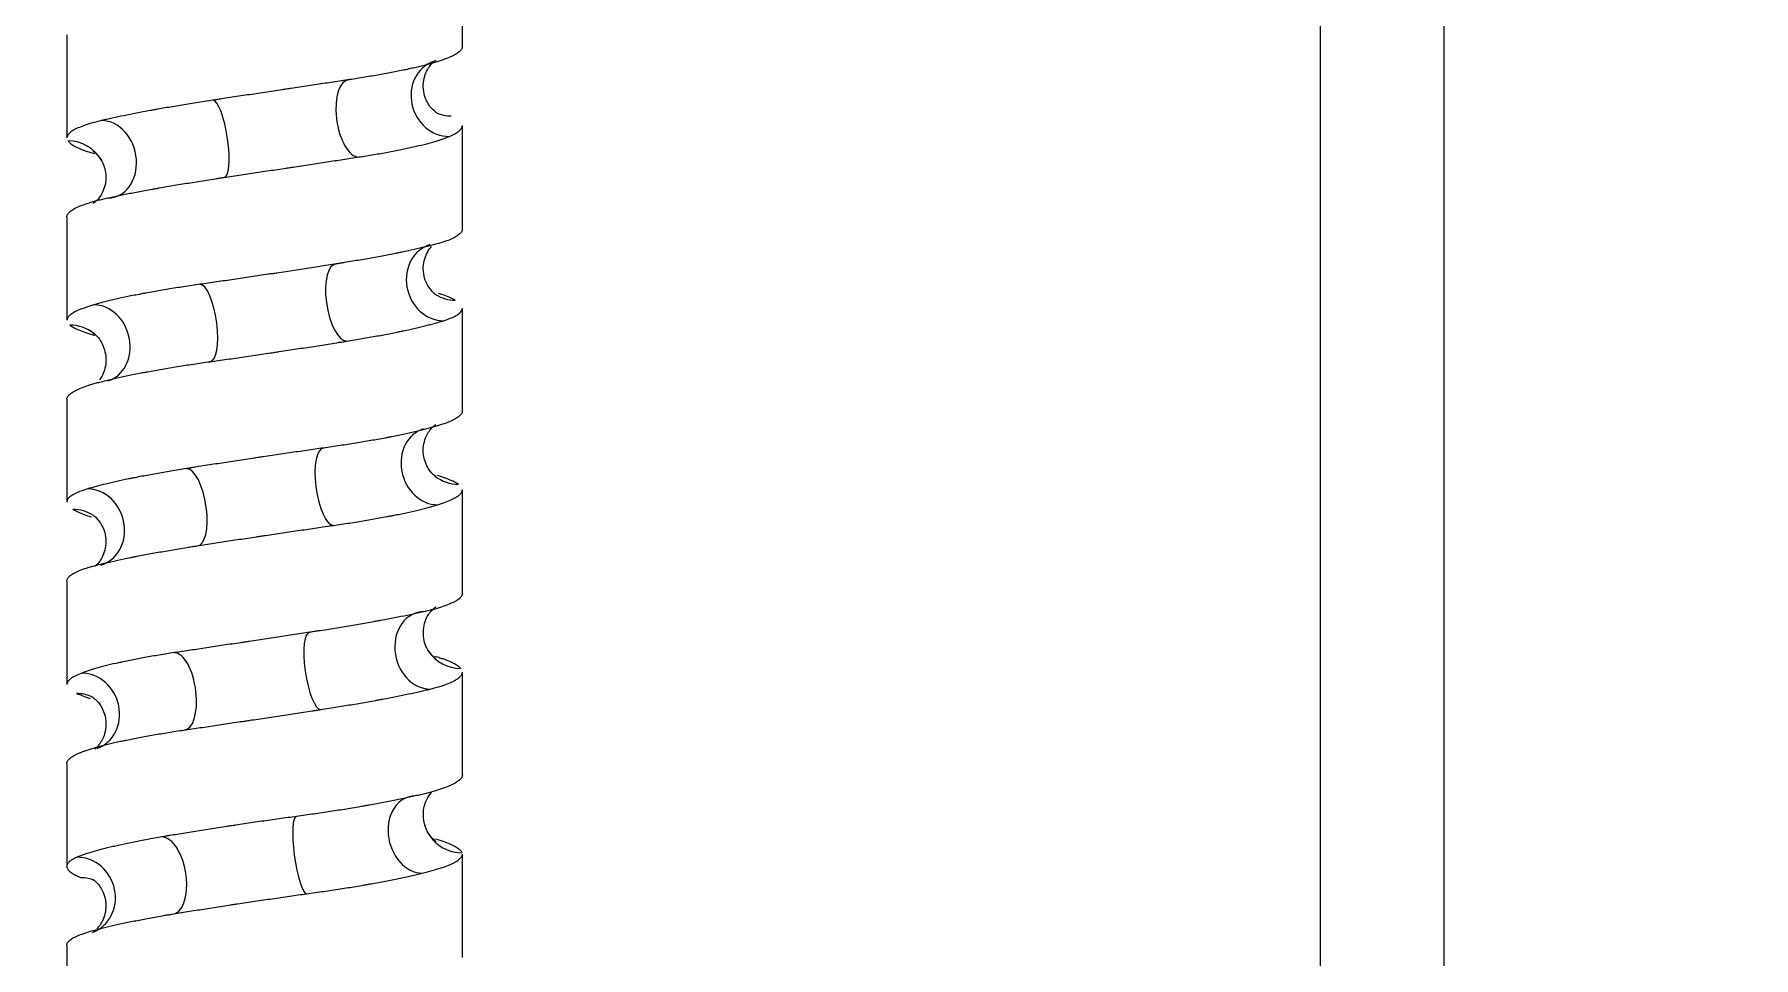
# Model space of a CAD drawing. Header units: millimetres. Extents: x 6110 to 6704, y -2661 to -1821.
# Drawn here: x 6587.01 to 6603.53, y -2353.5 to -2344.63 of the extents above; entities that cross this region are included whole.
import ezdxf

# ---------------------------------------------------------------- set-up
doc = ezdxf.new("R2010")
doc.units = ezdxf.units.MM
doc.header["$LTSCALE"] = 0.1
doc.linetypes.add('HIDDEN2', pattern=[4.7625, 3.175, -1.5875])
doc.layers.add('1', color=4, linetype='HIDDEN2', lineweight=13)
doc.layers.add('DIM', color=3, linetype='Continuous', lineweight=9)

msp = doc.modelspace()

# ---------------------------------------------------------------- hatches: boundary and pattern name
at = {"layer": 'DIM'}
h = msp.add_hatch(dxfattribs=at)
h.set_pattern_fill('ANSI31', color=2)
edge = h.paths.add_edge_path()
edge.add_line((6619.617, -2595.98), (6619.617, -1962.206))
edge.add_line((6634.617, -1966.11), (6619.617, -1966.11))
edge.add_line((6634.617, -2610.98), (6634.617, -1966.11))
edge.add_line((6634.617, -2610.98), (6184.457, -2610.98))
edge.add_line((6619.617, -2595.98), (6184.457, -2595.98))
edge.add_line((6184.457, -2610.98), (6184.457, -2595.98))

# ---------------------------------------------------------------- linework, layer by layer
at = {"layer": '1', "color": 7, "linetype": 'Continuous', "lineweight": -3}
for p, q in [((6599.367, -2354.877), (6599.367, -2159.412)), ((6600.552, -2159.412), (6600.552, -2354.877)), ((6591.12, -2344.745), (6591.12, -2343.757)), ((6587.32, -2344.63), (6587.32, -2345.621)), ((6591.12, -2346.498), (6591.12, -2345.503)), ((6587.32, -2346.38), (6587.32, -2347.373)), ((6590.868, -2347.127), (6590.867, -2347.127)), ((6591.12, -2348.246), (6591.12, -2347.257)), ((6587.32, -2348.131), (6587.32, -2349.12)), ((6591.12, -2349.997), (6591.12, -2349.004)), ((6587.571, -2349.249), (6587.574, -2349.25)), ((6587.32, -2349.879), (6587.32, -2350.874)), ((6591.12, -2351.747), (6591.12, -2350.756)), ((6587.559, -2350.992), (6587.552, -2350.989)), ((6587.32, -2351.631), (6587.32, -2352.62)), ((6591.12, -2353.497), (6591.12, -2352.505)), ((6587.32, -2353.378), (6587.32, -2354.373))]:
    msp.add_line(p, q, dxfattribs=at)
for centre, major_axis, ratio, start_param, end_param in [((6590.973, -2345.237), (0.134, -0.35), 0.912835, 3.142179, 5.945706), ((6590.08, -2345.434), (0.056, -0.371), 0.449102, 3.07346, 6.214768), ((6588.776, -2345.63), (0.056, -0.371), 0.232309, 6.250488, 9.3891), ((6587.684, -2345.827), (0.083, -0.366), 0.801294, 6.10331, 9.244848), ((6591.028, -2345.039), (0.151, 0.343), 0.943294, 3.122507, 3.535716), ((6587.326, -2346.022), (0.331, 0.177), 0.986517, 0.036351, 1.073363), ((6587.326, -2346.022), (0.331, 0.177), 0.986517, 6.273884, 6.319537), ((6590.917, -2347.006), (0.108, -0.359), 0.885876, 3.141991, 6.022093), ((6589.959, -2347.203), (0.059, -0.37), 0.38408, 3.081203, 6.219829), ((6588.647, -2347.4), (0.052, -0.371), 0.298448, 6.241792, 9.383338), ((6587.609, -2347.596), (0.1, -0.361), 0.83959, 0.015378, 2.912777), ((6591.065, -2346.809), (0.198, 0.319), 0.960992, 3.141001, 3.677259), ((6587.341, -2347.792), (0.253, 0.277), 0.980503, 0.056039, 0.730002), ((6587.341, -2347.792), (0.253, 0.277), 0.980503, 6.278998, 6.339225), ((6590.854, -2348.776), (0.104, -0.36), 0.85039, 3.158976, 6.04108), ((6589.834, -2348.973), (0.053, -0.371), 0.320946, 3.095435, 6.23699), ((6588.521, -2349.17), (0.058, -0.37), 0.364716, 6.228208, 9.366533), ((6591.092, -2348.578), (0.233, 0.294), 0.976562, 3.1384, 3.801322), ((6587.542, -2349.366), (0.103, -0.361), 0.875156, 0.000302, 2.897311), ((6587.365, -2349.561), (0.209, 0.311), 0.965998, 6.282788, 6.858141), ((6590.781, -2350.545), (0.087, -0.365), 0.814931, 2.950401, 6.091964), ((6589.706, -2350.743), (0.056, -0.371), 0.252595, 3.104118, 6.242455), ((6588.398, -2350.939), (0.055, -0.371), 0.42798, 6.22029, 9.361654), ((6591.11, -2350.348), (0.311, 0.209), 0.984454, 3.13329, 4.110979), ((6587.483, -2351.135), (0.127, -0.353), 0.904683, 0.000206, 2.825488), ((6587.399, -2351.331), (0.16, 0.339), 0.95052, 0.020475, 0.421173), ((6590.701, -2352.315), (0.086, -0.365), 0.771192, 2.963454, 6.101802), ((6589.576, -2352.512), (0.051, -0.372), 0.186343, 3.115598, 6.256978), ((6591.118, -2352.118), (0.366, 0.082), 0.990543, 3.130831, 4.489216), ((6588.28, -2352.709), (0.062, -0.37), 0.48999, 6.203075, 9.341744), ((6587.434, -2352.904), (0.137, -0.349), 0.931701, 6.270127, 9.074767), ((6587.44, -2353.1), (0.144, 0.346), 0.926432, 6.282665, 6.648823)]:
    msp.add_ellipse(centre, major_axis=major_axis, ratio=ratio, start_param=start_param, end_param=end_param, dxfattribs=at)
for points, knots in [([(6591.12, -2344.745), (6591.12, -2344.747), (6591.12, -2344.749), (6591.119, -2344.754), (6591.119, -2344.756), (6591.117, -2344.76), (6591.116, -2344.762), (6591.111, -2344.773), (6591.105, -2344.781), (6591.087, -2344.798), (6591.065, -2344.815), (6591.033, -2344.832), (6591.005, -2344.845), (6590.996, -2344.849), (6590.98, -2344.855), (6590.975, -2344.857), (6590.963, -2344.861), (6590.958, -2344.863), (6590.952, -2344.866)], [0, 0, 0, 0, 0.057298, 0.057298, 0.109671, 0.109671, 0.162043, 0.162043, 0.371532, 0.371532, 0.581022, 0.790511, 0.790511, 0.895255, 0.895255, 0.947628, 0.947628, 1, 1, 1, 1]), ([(6590.952, -2344.866), (6590.929, -2344.874), (6590.904, -2344.882), (6590.849, -2344.899), (6590.791, -2344.915), (6590.724, -2344.932), (6590.671, -2344.945), (6590.644, -2344.951), (6590.616, -2344.957), (6590.596, -2344.962), (6590.587, -2344.964), (6590.538, -2344.974), (6590.497, -2344.983), (6590.412, -2344.999), (6590.325, -2345.015), (6590.232, -2345.031), (6590.16, -2345.043), (6590.135, -2345.047), (6590.086, -2345.055), (6590.06, -2345.058), (6590.035, -2345.062)], [0, 0, 0, 0, 0.125, 0.125, 0.25, 0.375, 0.375, 0.4375, 0.46875, 0.46875, 0.5, 0.5, 0.625, 0.625, 0.75, 0.875, 0.875, 0.9375, 0.9375, 1, 1, 1, 1]), ([(6590.879, -2345.385), (6590.879, -2345.386), (6590.868, -2345.376), (6590.806, -2345.327), (6590.738, -2345.196), (6590.745, -2345.029), (6590.813, -2344.916), (6590.859, -2344.878), (6590.867, -2344.875), (6590.867, -2344.875)], [0, 0, 0, 0, 0.129174, 0.271302, 0.429603, 0.612625, 0.76555, 0.895574, 1, 1, 1, 1]), ([(6590.035, -2345.062), (6589.984, -2345.07), (6589.932, -2345.078), (6589.827, -2345.093), (6589.721, -2345.109), (6589.612, -2345.125), (6589.529, -2345.138), (6589.501, -2345.142), (6589.459, -2345.148), (6589.445, -2345.15), (6589.417, -2345.155), (6589.403, -2345.157), (6589.333, -2345.167), (6589.277, -2345.176), (6589.165, -2345.193), (6589.054, -2345.209), (6588.943, -2345.226), (6588.86, -2345.239), (6588.833, -2345.243), (6588.791, -2345.249), (6588.778, -2345.251), (6588.75, -2345.255), (6588.736, -2345.257), (6588.723, -2345.259)], [0, 0, 0, 0, 0.125, 0.125, 0.25, 0.375, 0.375, 0.4375, 0.4375, 0.46875, 0.46875, 0.5, 0.5, 0.625, 0.625, 0.75, 0.875, 0.875, 0.9375, 0.9375, 0.96875, 0.96875, 1, 1, 1, 1]), ([(6588.723, -2345.259), (6588.669, -2345.268), (6588.615, -2345.276), (6588.511, -2345.292), (6588.409, -2345.309), (6588.311, -2345.326), (6588.238, -2345.338), (6588.215, -2345.342), (6588.179, -2345.349), (6588.168, -2345.351), (6588.144, -2345.355), (6588.133, -2345.357), (6588.076, -2345.368), (6588.032, -2345.376), (6587.947, -2345.392), (6587.866, -2345.408), (6587.791, -2345.424), (6587.738, -2345.436), (6587.72, -2345.44), (6587.687, -2345.447), (6587.67, -2345.451), (6587.654, -2345.455)], [0, 0, 0, 0, 0.125, 0.125, 0.25, 0.375, 0.375, 0.4375, 0.4375, 0.46875, 0.46875, 0.5, 0.5, 0.625, 0.625, 0.75, 0.875, 0.875, 0.9375, 0.9375, 1, 1, 1, 1]), ([(6587.654, -2345.455), (6587.622, -2345.462), (6587.592, -2345.47), (6587.537, -2345.486), (6587.487, -2345.502), (6587.445, -2345.518), (6587.417, -2345.53), (6587.409, -2345.534), (6587.396, -2345.541), (6587.392, -2345.543), (6587.385, -2345.547), (6587.381, -2345.549), (6587.364, -2345.56), (6587.353, -2345.568), (6587.335, -2345.585), (6587.323, -2345.6), (6587.32, -2345.615), (6587.32, -2345.622)], [0, 0, 0, 0, 0.146659, 0.146659, 0.293319, 0.439978, 0.439978, 0.513308, 0.513308, 0.549973, 0.549973, 0.586638, 0.586638, 0.733297, 0.733297, 0.879957, 1, 1, 1, 1]), ([(6590.124, -2345.805), (6590.174, -2345.798), (6590.222, -2345.79), (6590.316, -2345.774), (6590.406, -2345.758), (6590.49, -2345.742), (6590.551, -2345.73), (6590.581, -2345.723), (6590.61, -2345.717), (6590.629, -2345.713), (6590.638, -2345.711), (6590.685, -2345.7), (6590.72, -2345.692), (6590.786, -2345.675), (6590.848, -2345.658), (6590.902, -2345.641), (6590.939, -2345.628), (6590.95, -2345.624), (6590.967, -2345.618), (6590.973, -2345.616), (6590.984, -2345.612), (6590.989, -2345.61), (6590.994, -2345.608)], [0, 0, 0, 0, 0.125, 0.125, 0.25, 0.375, 0.375, 0.4375, 0.46875, 0.46875, 0.5, 0.5, 0.625, 0.625, 0.75, 0.875, 0.875, 0.9375, 0.9375, 0.96875, 0.96875, 1, 1, 1, 1]), ([(6590.994, -2345.608), (6591.014, -2345.599), (6591.032, -2345.591), (6591.062, -2345.574), (6591.088, -2345.558), (6591.104, -2345.541), (6591.113, -2345.528), (6591.115, -2345.524), (6591.117, -2345.518), (6591.118, -2345.516), (6591.119, -2345.511), (6591.12, -2345.509), (6591.12, -2345.506), (6591.12, -2345.504), (6591.12, -2345.503)], [0, 0, 0, 0, 0.24032, 0.24032, 0.480639, 0.720959, 0.720959, 0.841119, 0.841119, 0.901199, 0.901199, 0.961278, 0.961278, 1, 1, 1, 1]), ([(6587.331, -2345.651), (6587.337, -2345.659), (6587.345, -2345.668), (6587.366, -2345.684), (6587.392, -2345.701), (6587.428, -2345.717), (6587.458, -2345.73), (6587.469, -2345.734), (6587.486, -2345.74), (6587.491, -2345.742), (6587.503, -2345.747), (6587.509, -2345.749), (6587.536, -2345.758), (6587.558, -2345.764), (6587.581, -2345.771)], [0, 0, 0, 0, 0.207361, 0.207361, 0.414723, 0.622084, 0.622084, 0.725764, 0.725764, 0.777605, 0.777605, 0.829445, 0.829445, 1, 1, 1, 1]), ([(6587.573, -2345.75), (6587.573, -2345.75), (6587.586, -2345.756), (6587.631, -2345.802), (6587.653, -2345.839), (6587.657, -2345.846)], [0, 0, 0, 0, 0.472539, 0.905047, 1, 1, 1, 1]), ([(6587.657, -2345.846), (6587.681, -2345.894), (6587.708, -2345.989), (6587.672, -2346.147), (6587.604, -2346.23), (6587.575, -2346.249), (6587.572, -2346.251), (6587.572, -2346.251)], [0, 0, 0, 0, 0.248261, 0.507058, 0.718356, 0.907938, 1, 1, 1, 1]), ([(6588.829, -2346.001), (6588.884, -2345.993), (6588.939, -2345.985), (6589.049, -2345.968), (6589.16, -2345.952), (6589.27, -2345.935), (6589.354, -2345.923), (6589.381, -2345.918), (6589.423, -2345.912), (6589.437, -2345.91), (6589.465, -2345.906), (6589.479, -2345.904), (6589.548, -2345.893), (6589.603, -2345.885), (6589.711, -2345.868), (6589.818, -2345.852), (6589.922, -2345.836), (6589.998, -2345.825), (6590.024, -2345.821), (6590.074, -2345.813), (6590.099, -2345.809), (6590.124, -2345.805)], [0, 0, 0, 0, 0.125, 0.125, 0.25, 0.375, 0.375, 0.4375, 0.4375, 0.46875, 0.46875, 0.5, 0.5, 0.625, 0.625, 0.75, 0.875, 0.875, 0.9375, 0.9375, 1, 1, 1, 1]), ([(6587.713, -2346.198), (6587.747, -2346.191), (6587.784, -2346.183), (6587.86, -2346.167), (6587.939, -2346.151), (6588.025, -2346.135), (6588.092, -2346.123), (6588.126, -2346.117), (6588.161, -2346.11), (6588.184, -2346.106), (6588.196, -2346.104), (6588.256, -2346.094), (6588.305, -2346.085), (6588.404, -2346.068), (6588.506, -2346.052), (6588.611, -2346.035), (6588.692, -2346.022), (6588.719, -2346.018), (6588.76, -2346.012), (6588.773, -2346.01), (6588.801, -2346.006), (6588.815, -2346.004), (6588.829, -2346.001)], [0, 0, 0, 0, 0.125, 0.125, 0.25, 0.375, 0.375, 0.4375, 0.46875, 0.46875, 0.5, 0.5, 0.625, 0.625, 0.75, 0.875, 0.875, 0.9375, 0.9375, 0.96875, 0.96875, 1, 1, 1, 1]), ([(6587.32, -2346.38), (6587.32, -2346.376), (6587.32, -2346.372), (6587.324, -2346.36), (6587.333, -2346.344), (6587.352, -2346.327), (6587.369, -2346.315), (6587.376, -2346.311), (6587.387, -2346.304), (6587.39, -2346.302), (6587.398, -2346.298), (6587.402, -2346.296), (6587.423, -2346.285), (6587.442, -2346.277), (6587.485, -2346.261), (6587.531, -2346.245), (6587.587, -2346.229), (6587.631, -2346.217), (6587.647, -2346.213), (6587.679, -2346.206), (6587.696, -2346.202), (6587.713, -2346.198)], [0, 0, 0, 0, 0.061661, 0.061661, 0.195709, 0.329758, 0.329758, 0.396782, 0.396782, 0.430294, 0.430294, 0.463806, 0.463806, 0.597855, 0.597855, 0.731903, 0.865952, 0.865952, 0.932976, 0.932976, 1, 1, 1, 1]), ([(6591.12, -2346.498), (6591.12, -2346.503), (6591.119, -2346.508), (6591.116, -2346.517), (6591.114, -2346.521), (6591.11, -2346.528), (6591.108, -2346.53), (6591.105, -2346.534), (6591.103, -2346.536), (6591.094, -2346.547), (6591.083, -2346.555), (6591.058, -2346.571), (6591.028, -2346.588), (6590.989, -2346.604), (6590.957, -2346.615), (6590.945, -2346.619), (6590.921, -2346.627), (6590.908, -2346.631), (6590.895, -2346.635)], [0, 0, 0, 0, 0.103921, 0.103921, 0.193529, 0.193529, 0.238333, 0.238333, 0.283137, 0.283137, 0.462353, 0.462353, 0.641568, 0.820784, 0.820784, 0.910392, 0.910392, 1, 1, 1, 1]), ([(6590.895, -2346.635), (6590.868, -2346.642), (6590.839, -2346.65), (6590.778, -2346.666), (6590.712, -2346.682), (6590.639, -2346.698), (6590.582, -2346.71), (6590.552, -2346.717), (6590.521, -2346.723), (6590.501, -2346.727), (6590.49, -2346.729), (6590.437, -2346.74), (6590.394, -2346.748), (6590.304, -2346.765), (6590.211, -2346.782), (6590.114, -2346.799), (6590.038, -2346.811), (6590.013, -2346.816), (6589.974, -2346.822), (6589.961, -2346.824), (6589.935, -2346.828), (6589.922, -2346.83), (6589.909, -2346.832)], [0, 0, 0, 0, 0.125, 0.125, 0.25, 0.375, 0.375, 0.4375, 0.46875, 0.46875, 0.5, 0.5, 0.625, 0.625, 0.75, 0.875, 0.875, 0.9375, 0.9375, 0.96875, 0.96875, 1, 1, 1, 1]), ([(6590.867, -2347.127), (6590.858, -2347.126), (6590.836, -2347.106), (6590.758, -2347.009), (6590.731, -2346.842), (6590.781, -2346.717), (6590.814, -2346.675), (6590.823, -2346.665)], [0, 0, 0, 0, 0.203479, 0.410244, 0.668366, 0.903938, 1, 1, 1, 1]), ([(6589.909, -2346.832), (6589.856, -2346.841), (6589.803, -2346.849), (6589.697, -2346.865), (6589.589, -2346.882), (6589.479, -2346.899), (6589.396, -2346.911), (6589.368, -2346.916), (6589.326, -2346.922), (6589.312, -2346.924), (6589.284, -2346.928), (6589.27, -2346.93), (6589.2, -2346.941), (6589.144, -2346.949), (6589.034, -2346.965), (6588.923, -2346.982), (6588.814, -2346.997), (6588.733, -2347.009), (6588.706, -2347.013), (6588.652, -2347.021), (6588.626, -2347.025), (6588.599, -2347.028)], [0, 0, 0, 0, 0.125, 0.125, 0.25, 0.375, 0.375, 0.4375, 0.4375, 0.46875, 0.46875, 0.5, 0.5, 0.625, 0.625, 0.75, 0.875, 0.875, 0.9375, 0.9375, 1, 1, 1, 1]), ([(6588.599, -2347.028), (6588.545, -2347.036), (6588.493, -2347.044), (6588.391, -2347.059), (6588.291, -2347.075), (6588.196, -2347.091), (6588.127, -2347.104), (6588.104, -2347.108), (6588.07, -2347.114), (6588.059, -2347.116), (6588.037, -2347.12), (6588.026, -2347.123), (6587.971, -2347.133), (6587.929, -2347.141), (6587.85, -2347.158), (6587.774, -2347.175), (6587.705, -2347.192), (6587.656, -2347.204), (6587.64, -2347.208), (6587.617, -2347.215), (6587.61, -2347.217), (6587.595, -2347.221), (6587.588, -2347.223), (6587.58, -2347.225)], [0, 0, 0, 0, 0.125, 0.125, 0.25, 0.375, 0.375, 0.4375, 0.4375, 0.46875, 0.46875, 0.5, 0.5, 0.625, 0.625, 0.75, 0.875, 0.875, 0.9375, 0.9375, 0.96875, 0.96875, 1, 1, 1, 1]), ([(6591.051, -2347.18), (6591.036, -2347.171), (6591.019, -2347.163), (6590.98, -2347.146), (6590.946, -2347.133), (6590.907, -2347.12), (6590.892, -2347.115)], [0, 0, 0, 0, 0.389465, 0.389465, 0.77893, 1, 1, 1, 1]), ([(6587.58, -2347.225), (6587.552, -2347.233), (6587.526, -2347.241), (6587.478, -2347.258), (6587.435, -2347.275), (6587.401, -2347.291), (6587.379, -2347.304), (6587.373, -2347.308), (6587.363, -2347.314), (6587.36, -2347.316), (6587.355, -2347.32), (6587.352, -2347.323), (6587.34, -2347.333), (6587.332, -2347.341), (6587.322, -2347.358), (6587.32, -2347.366), (6587.32, -2347.374), (6587.32, -2347.374)], [0, 0, 0, 0, 0.166064, 0.166064, 0.332129, 0.498193, 0.498193, 0.581225, 0.581225, 0.622741, 0.622741, 0.664257, 0.664257, 0.830321, 0.830321, 0.996386, 1, 1, 1, 1]), ([(6590.94, -2347.378), (6590.964, -2347.37), (6590.985, -2347.362), (6591.024, -2347.347), (6591.057, -2347.331), (6591.082, -2347.314), (6591.096, -2347.302), (6591.1, -2347.298), (6591.106, -2347.291), (6591.107, -2347.289), (6591.11, -2347.285), (6591.112, -2347.283), (6591.118, -2347.273), (6591.12, -2347.265), (6591.12, -2347.257)], [0, 0, 0, 0, 0.202123, 0.202123, 0.404245, 0.606368, 0.606368, 0.707429, 0.707429, 0.75796, 0.75796, 0.80849, 0.80849, 1, 1, 1, 1]), ([(6587.349, -2347.42), (6587.358, -2347.428), (6587.371, -2347.435), (6587.4, -2347.451), (6587.433, -2347.467), (6587.476, -2347.483), (6587.512, -2347.495), (6587.525, -2347.499), (6587.544, -2347.506), (6587.551, -2347.508), (6587.565, -2347.512), (6587.572, -2347.514), (6587.581, -2347.517), (6587.583, -2347.518), (6587.586, -2347.518)], [0, 0, 0, 0, 0.245045, 0.245045, 0.49009, 0.735135, 0.735135, 0.857658, 0.857658, 0.918919, 0.918919, 0.980181, 0.980181, 1, 1, 1, 1]), ([(6590.009, -2347.574), (6590.06, -2347.566), (6590.11, -2347.558), (6590.206, -2347.541), (6590.3, -2347.525), (6590.389, -2347.508), (6590.453, -2347.495), (6590.484, -2347.489), (6590.515, -2347.483), (6590.536, -2347.478), (6590.546, -2347.476), (6590.596, -2347.466), (6590.633, -2347.457), (6590.705, -2347.441), (6590.773, -2347.425), (6590.833, -2347.409), (6590.875, -2347.397), (6590.889, -2347.393), (6590.915, -2347.385), (6590.928, -2347.382), (6590.94, -2347.378)], [0, 0, 0, 0, 0.125, 0.125, 0.25, 0.375, 0.375, 0.4375, 0.46875, 0.46875, 0.5, 0.5, 0.625, 0.625, 0.75, 0.875, 0.875, 0.9375, 0.9375, 1, 1, 1, 1]), ([(6587.565, -2347.492), (6587.565, -2347.492), (6587.569, -2347.495), (6587.585, -2347.507), (6587.594, -2347.515)], [0, 0, 0, 0, 0.533345, 1, 1, 1, 1]), ([(6587.594, -2347.515), (6587.623, -2347.538), (6587.667, -2347.599), (6587.71, -2347.758), (6587.675, -2347.883), (6587.643, -2347.933), (6587.634, -2347.945)], [0, 0, 0, 0, 0.279682, 0.577563, 0.877462, 1, 1, 1, 1]), ([(6588.694, -2347.772), (6588.749, -2347.764), (6588.803, -2347.756), (6588.914, -2347.741), (6589.024, -2347.725), (6589.136, -2347.709), (6589.22, -2347.696), (6589.248, -2347.692), (6589.29, -2347.686), (6589.304, -2347.684), (6589.332, -2347.679), (6589.346, -2347.677), (6589.417, -2347.667), (6589.472, -2347.658), (6589.583, -2347.641), (6589.692, -2347.625), (6589.799, -2347.608), (6589.878, -2347.595), (6589.905, -2347.591), (6589.944, -2347.585), (6589.957, -2347.583), (6589.983, -2347.579), (6589.996, -2347.576), (6590.009, -2347.574)], [0, 0, 0, 0, 0.125, 0.125, 0.25, 0.375, 0.375, 0.4375, 0.4375, 0.46875, 0.46875, 0.5, 0.5, 0.625, 0.625, 0.75, 0.875, 0.875, 0.9375, 0.9375, 0.96875, 0.96875, 1, 1, 1, 1]), ([(6587.638, -2347.967), (6587.669, -2347.959), (6587.702, -2347.951), (6587.772, -2347.934), (6587.845, -2347.918), (6587.925, -2347.901), (6587.987, -2347.888), (6588.019, -2347.882), (6588.052, -2347.876), (6588.075, -2347.872), (6588.086, -2347.87), (6588.142, -2347.859), (6588.189, -2347.851), (6588.284, -2347.834), (6588.381, -2347.818), (6588.483, -2347.802), (6588.561, -2347.791), (6588.587, -2347.787), (6588.64, -2347.779), (6588.667, -2347.775), (6588.694, -2347.772)], [0, 0, 0, 0, 0.125, 0.125, 0.25, 0.375, 0.375, 0.4375, 0.46875, 0.46875, 0.5, 0.5, 0.625, 0.625, 0.75, 0.875, 0.875, 0.9375, 0.9375, 1, 1, 1, 1]), ([(6587.32, -2348.132), (6587.32, -2348.127), (6587.322, -2348.114), (6587.331, -2348.101), (6587.344, -2348.088), (6587.348, -2348.084), (6587.356, -2348.078), (6587.359, -2348.076), (6587.365, -2348.072), (6587.368, -2348.069), (6587.384, -2348.059), (6587.4, -2348.051), (6587.435, -2348.034), (6587.475, -2348.017), (6587.524, -2348), (6587.564, -2347.988), (6587.578, -2347.984), (6587.6, -2347.977), (6587.607, -2347.975), (6587.622, -2347.971), (6587.63, -2347.969), (6587.638, -2347.967)], [0, 0, 0, 0, 0.096285, 0.246904, 0.246904, 0.322213, 0.322213, 0.359868, 0.359868, 0.397523, 0.397523, 0.548142, 0.548142, 0.698762, 0.849381, 0.849381, 0.92469, 0.92469, 0.962345, 0.962345, 1, 1, 1, 1]), ([(6591.12, -2348.245), (6591.12, -2348.248), (6591.119, -2348.259), (6591.113, -2348.27), (6591.102, -2348.283), (6591.098, -2348.287), (6591.091, -2348.293), (6591.089, -2348.295), (6591.084, -2348.3), (6591.081, -2348.302), (6591.066, -2348.312), (6591.052, -2348.321), (6591.019, -2348.338), (6590.982, -2348.355), (6590.935, -2348.371), (6590.896, -2348.384), (6590.883, -2348.388), (6590.862, -2348.394), (6590.855, -2348.396), (6590.84, -2348.401), (6590.833, -2348.403), (6590.825, -2348.405)], [0, 0, 0, 0, 0.059541, 0.216284, 0.216284, 0.294656, 0.294656, 0.333842, 0.333842, 0.373027, 0.373027, 0.529771, 0.529771, 0.686514, 0.843257, 0.843257, 0.921628, 0.921628, 0.960814, 0.960814, 1, 1, 1, 1]), ([(6590.825, -2348.405), (6590.795, -2348.413), (6590.763, -2348.421), (6590.696, -2348.438), (6590.625, -2348.455), (6590.546, -2348.471), (6590.485, -2348.484), (6590.454, -2348.49), (6590.421, -2348.497), (6590.399, -2348.501), (6590.388, -2348.503), (6590.332, -2348.514), (6590.287, -2348.522), (6590.193, -2348.538), (6590.097, -2348.555), (6589.996, -2348.57), (6589.919, -2348.582), (6589.893, -2348.586), (6589.84, -2348.594), (6589.813, -2348.598), (6589.786, -2348.601)], [0, 0, 0, 0, 0.125, 0.125, 0.25, 0.375, 0.375, 0.4375, 0.46875, 0.46875, 0.5, 0.5, 0.625, 0.625, 0.75, 0.875, 0.875, 0.9375, 0.9375, 1, 1, 1, 1]), ([(6590.859, -2348.872), (6590.835, -2348.857), (6590.793, -2348.809), (6590.731, -2348.663), (6590.756, -2348.504), (6590.822, -2348.407), (6590.86, -2348.377), (6590.866, -2348.374), (6590.866, -2348.374)], [0, 0, 0, 0, 0.174644, 0.366435, 0.574829, 0.7446, 0.893382, 1, 1, 1, 1]), ([(6589.786, -2348.601), (6589.732, -2348.609), (6589.678, -2348.617), (6589.568, -2348.632), (6589.458, -2348.648), (6589.347, -2348.665), (6589.263, -2348.677), (6589.235, -2348.681), (6589.193, -2348.687), (6589.179, -2348.689), (6589.15, -2348.694), (6589.136, -2348.696), (6589.066, -2348.706), (6589.01, -2348.715), (6588.899, -2348.732), (6588.79, -2348.748), (6588.682, -2348.765), (6588.602, -2348.778), (6588.576, -2348.782), (6588.536, -2348.788), (6588.523, -2348.79), (6588.497, -2348.794), (6588.484, -2348.796), (6588.471, -2348.798)], [0, 0, 0, 0, 0.125, 0.125, 0.25, 0.375, 0.375, 0.4375, 0.4375, 0.46875, 0.46875, 0.5, 0.5, 0.625, 0.625, 0.75, 0.875, 0.875, 0.9375, 0.9375, 0.96875, 0.96875, 1, 1, 1, 1]), ([(6588.471, -2348.798), (6588.419, -2348.807), (6588.369, -2348.815), (6588.271, -2348.831), (6588.175, -2348.848), (6588.085, -2348.865), (6588.02, -2348.877), (6587.988, -2348.884), (6587.956, -2348.89), (6587.935, -2348.894), (6587.925, -2348.896), (6587.874, -2348.907), (6587.835, -2348.915), (6587.762, -2348.931), (6587.692, -2348.947), (6587.629, -2348.963), (6587.586, -2348.975), (6587.572, -2348.979), (6587.544, -2348.986), (6587.531, -2348.99), (6587.519, -2348.994)], [0, 0, 0, 0, 0.125, 0.125, 0.25, 0.375, 0.375, 0.4375, 0.46875, 0.46875, 0.5, 0.5, 0.625, 0.625, 0.75, 0.875, 0.875, 0.9375, 0.9375, 1, 1, 1, 1]), ([(6590.875, -2348.884), (6590.875, -2348.884), (6590.872, -2348.882), (6590.862, -2348.875), (6590.859, -2348.872)], [0, 0, 0, 0, 0.653909, 1, 1, 1, 1]), ([(6591.083, -2348.95), (6591.072, -2348.942), (6591.059, -2348.935), (6591.027, -2348.919), (6590.991, -2348.903), (6590.946, -2348.887), (6590.908, -2348.874), (6590.895, -2348.87), (6590.88, -2348.865), (6590.879, -2348.865), (6590.878, -2348.865)], [0, 0, 0, 0, 0.281968, 0.281968, 0.563936, 0.845904, 0.845904, 0.986888, 0.986888, 1, 1, 1, 1]), ([(6587.519, -2348.994), (6587.494, -2349.001), (6587.471, -2349.009), (6587.43, -2349.025), (6587.394, -2349.04), (6587.367, -2349.057), (6587.351, -2349.069), (6587.346, -2349.073), (6587.34, -2349.079), (6587.338, -2349.082), (6587.334, -2349.086), (6587.332, -2349.088), (6587.325, -2349.098), (6587.321, -2349.107), (6587.32, -2349.117), (6587.32, -2349.119), (6587.32, -2349.12)], [0, 0, 0, 0, 0.192021, 0.192021, 0.384042, 0.576063, 0.576063, 0.672073, 0.672073, 0.720078, 0.720078, 0.768083, 0.768083, 0.960104, 0.960104, 1, 1, 1, 1]), ([(6590.881, -2349.147), (6590.908, -2349.139), (6590.933, -2349.13), (6590.978, -2349.114), (6591.019, -2349.097), (6591.05, -2349.08), (6591.071, -2349.067), (6591.077, -2349.063), (6591.085, -2349.057), (6591.088, -2349.055), (6591.093, -2349.05), (6591.095, -2349.048), (6591.106, -2349.038), (6591.112, -2349.029), (6591.118, -2349.015), (6591.12, -2349.009), (6591.12, -2349.003)], [0, 0, 0, 0, 0.173672, 0.173672, 0.347343, 0.521015, 0.521015, 0.607851, 0.607851, 0.651268, 0.651268, 0.694686, 0.694686, 0.868358, 0.868358, 1, 1, 1, 1]), ([(6587.377, -2349.19), (6587.391, -2349.198), (6587.407, -2349.207), (6587.443, -2349.223), (6587.482, -2349.239), (6587.529, -2349.255), (6587.553, -2349.262)], [0, 0, 0, 0, 0.345319, 0.345319, 0.690638, 1, 1, 1, 1]), ([(6587.574, -2349.25), (6587.587, -2349.255), (6587.615, -2349.281), (6587.692, -2349.393), (6587.704, -2349.562), (6587.642, -2349.688), (6587.605, -2349.725), (6587.593, -2349.735)], [0, 0, 0, 0, 0.189483, 0.391094, 0.636903, 0.852042, 1, 1, 1, 1]), ([(6589.881, -2349.345), (6589.934, -2349.337), (6589.986, -2349.329), (6590.087, -2349.314), (6590.186, -2349.298), (6590.279, -2349.281), (6590.348, -2349.269), (6590.37, -2349.265), (6590.404, -2349.258), (6590.415, -2349.256), (6590.436, -2349.252), (6590.447, -2349.25), (6590.501, -2349.239), (6590.542, -2349.231), (6590.62, -2349.214), (6590.694, -2349.197), (6590.761, -2349.18), (6590.808, -2349.168), (6590.823, -2349.164), (6590.845, -2349.157), (6590.853, -2349.155), (6590.867, -2349.151), (6590.874, -2349.149), (6590.881, -2349.147)], [0, 0, 0, 0, 0.125, 0.125, 0.25, 0.375, 0.375, 0.4375, 0.4375, 0.46875, 0.46875, 0.5, 0.5, 0.625, 0.625, 0.75, 0.875, 0.875, 0.9375, 0.9375, 0.96875, 0.96875, 1, 1, 1, 1]), ([(6588.572, -2349.541), (6588.625, -2349.532), (6588.678, -2349.524), (6588.785, -2349.508), (6588.894, -2349.491), (6589.004, -2349.474), (6589.087, -2349.462), (6589.114, -2349.457), (6589.156, -2349.451), (6589.17, -2349.449), (6589.198, -2349.445), (6589.212, -2349.443), (6589.283, -2349.432), (6589.338, -2349.424), (6589.449, -2349.408), (6589.559, -2349.391), (6589.667, -2349.376), (6589.748, -2349.364), (6589.774, -2349.36), (6589.828, -2349.352), (6589.854, -2349.348), (6589.881, -2349.345)], [0, 0, 0, 0, 0.125, 0.125, 0.25, 0.375, 0.375, 0.4375, 0.4375, 0.46875, 0.46875, 0.5, 0.5, 0.625, 0.625, 0.75, 0.875, 0.875, 0.9375, 0.9375, 1, 1, 1, 1]), ([(6587.566, -2349.737), (6587.593, -2349.73), (6587.623, -2349.722), (6587.687, -2349.706), (6587.754, -2349.691), (6587.829, -2349.674), (6587.888, -2349.662), (6587.919, -2349.656), (6587.95, -2349.649), (6587.971, -2349.645), (6587.982, -2349.643), (6588.036, -2349.633), (6588.08, -2349.624), (6588.172, -2349.607), (6588.266, -2349.591), (6588.365, -2349.574), (6588.441, -2349.561), (6588.467, -2349.557), (6588.506, -2349.551), (6588.519, -2349.549), (6588.545, -2349.545), (6588.558, -2349.543), (6588.572, -2349.541)], [0, 0, 0, 0, 0.125, 0.125, 0.25, 0.375, 0.375, 0.4375, 0.46875, 0.46875, 0.5, 0.5, 0.625, 0.625, 0.75, 0.875, 0.875, 0.9375, 0.9375, 0.96875, 0.96875, 1, 1, 1, 1]), ([(6587.32, -2349.879), (6587.32, -2349.872), (6587.322, -2349.865), (6587.327, -2349.854), (6587.33, -2349.85), (6587.335, -2349.843), (6587.336, -2349.841), (6587.34, -2349.837), (6587.343, -2349.835), (6587.354, -2349.824), (6587.365, -2349.816), (6587.393, -2349.8), (6587.425, -2349.784), (6587.466, -2349.768), (6587.501, -2349.756), (6587.513, -2349.752), (6587.538, -2349.745), (6587.552, -2349.741), (6587.566, -2349.737)], [0, 0, 0, 0, 0.14435, 0.14435, 0.229915, 0.229915, 0.272697, 0.272697, 0.31548, 0.31548, 0.48661, 0.48661, 0.65774, 0.82887, 0.82887, 0.914435, 0.914435, 1, 1, 1, 1]), ([(6591.12, -2349.997), (6591.12, -2349.999), (6591.12, -2350), (6591.119, -2350.01), (6591.112, -2350.027), (6591.095, -2350.044), (6591.08, -2350.056), (6591.074, -2350.061), (6591.064, -2350.067), (6591.06, -2350.069), (6591.053, -2350.073), (6591.049, -2350.075), (6591.03, -2350.086), (6591.012, -2350.094), (6590.972, -2350.111), (6590.928, -2350.127), (6590.875, -2350.143), (6590.831, -2350.155), (6590.816, -2350.158), (6590.785, -2350.166), (6590.769, -2350.17), (6590.752, -2350.174)], [0, 0, 0, 0, 0.027944, 0.027944, 0.166809, 0.305674, 0.305674, 0.375107, 0.375107, 0.409823, 0.409823, 0.444539, 0.444539, 0.583405, 0.583405, 0.72227, 0.861135, 0.861135, 0.930567, 0.930567, 1, 1, 1, 1]), ([(6590.752, -2350.174), (6590.719, -2350.181), (6590.684, -2350.189), (6590.61, -2350.205), (6590.532, -2350.221), (6590.448, -2350.237), (6590.382, -2350.25), (6590.349, -2350.256), (6590.314, -2350.262), (6590.291, -2350.266), (6590.28, -2350.269), (6590.221, -2350.279), (6590.173, -2350.288), (6590.074, -2350.304), (6589.974, -2350.321), (6589.87, -2350.338), (6589.79, -2350.351), (6589.763, -2350.355), (6589.722, -2350.361), (6589.708, -2350.363), (6589.681, -2350.367), (6589.667, -2350.369), (6589.654, -2350.372)], [0, 0, 0, 0, 0.125, 0.125, 0.25, 0.375, 0.375, 0.4375, 0.46875, 0.46875, 0.5, 0.5, 0.625, 0.625, 0.75, 0.875, 0.875, 0.9375, 0.9375, 0.96875, 0.96875, 1, 1, 1, 1]), ([(6590.799, -2350.557), (6590.769, -2350.511), (6590.733, -2350.417), (6590.758, -2350.246), (6590.829, -2350.153), (6590.862, -2350.129), (6590.867, -2350.127), (6590.867, -2350.127)], [0, 0, 0, 0, 0.253508, 0.509469, 0.716657, 0.898558, 1, 1, 1, 1]), ([(6589.654, -2350.372), (6589.599, -2350.38), (6589.544, -2350.388), (6589.434, -2350.405), (6589.323, -2350.421), (6589.213, -2350.438), (6589.129, -2350.451), (6589.101, -2350.455), (6589.059, -2350.461), (6589.046, -2350.463), (6589.018, -2350.467), (6589.004, -2350.469), (6588.934, -2350.48), (6588.879, -2350.488), (6588.77, -2350.505), (6588.663, -2350.521), (6588.558, -2350.537), (6588.481, -2350.548), (6588.455, -2350.552), (6588.404, -2350.56), (6588.379, -2350.564), (6588.353, -2350.567)], [0, 0, 0, 0, 0.125, 0.125, 0.25, 0.375, 0.375, 0.4375, 0.4375, 0.46875, 0.46875, 0.5, 0.5, 0.625, 0.625, 0.75, 0.875, 0.875, 0.9375, 0.9375, 1, 1, 1, 1]), ([(6588.353, -2350.567), (6588.303, -2350.575), (6588.254, -2350.583), (6588.159, -2350.598), (6588.068, -2350.614), (6587.982, -2350.63), (6587.92, -2350.643), (6587.889, -2350.649), (6587.86, -2350.655), (6587.84, -2350.659), (6587.83, -2350.662), (6587.783, -2350.672), (6587.747, -2350.68), (6587.678, -2350.697), (6587.615, -2350.714), (6587.559, -2350.731), (6587.52, -2350.743), (6587.508, -2350.747), (6587.49, -2350.754), (6587.484, -2350.756), (6587.473, -2350.76), (6587.467, -2350.762), (6587.462, -2350.764)], [0, 0, 0, 0, 0.125, 0.125, 0.25, 0.375, 0.375, 0.4375, 0.46875, 0.46875, 0.5, 0.5, 0.625, 0.625, 0.75, 0.875, 0.875, 0.9375, 0.9375, 0.96875, 0.96875, 1, 1, 1, 1]), ([(6590.866, -2350.626), (6590.865, -2350.626), (6590.853, -2350.621), (6590.821, -2350.583), (6590.799, -2350.557)], [0, 0, 0, 0, 0.484845, 1, 1, 1, 1]), ([(6590.809, -2350.917), (6590.84, -2350.909), (6590.869, -2350.902), (6590.922, -2350.886), (6590.97, -2350.87), (6591.01, -2350.854), (6591.036, -2350.841), (6591.044, -2350.837), (6591.055, -2350.831), (6591.059, -2350.828), (6591.065, -2350.824), (6591.069, -2350.822), (6591.085, -2350.811), (6591.095, -2350.803), (6591.11, -2350.786), (6591.118, -2350.773), (6591.12, -2350.76), (6591.12, -2350.755)], [0, 0, 0, 0, 0.152515, 0.152515, 0.30503, 0.457545, 0.457545, 0.533802, 0.533802, 0.571931, 0.571931, 0.61006, 0.61006, 0.762575, 0.762575, 0.91509, 1, 1, 1, 1]), ([(6591.104, -2350.719), (6591.097, -2350.711), (6591.087, -2350.702), (6591.063, -2350.686), (6591.035, -2350.669), (6590.997, -2350.652), (6590.965, -2350.64), (6590.954, -2350.635), (6590.936, -2350.629), (6590.93, -2350.627), (6590.918, -2350.623), (6590.911, -2350.621), (6590.889, -2350.613), (6590.872, -2350.608), (6590.855, -2350.603)], [0, 0, 0, 0, 0.216714, 0.216714, 0.433428, 0.650143, 0.650143, 0.7585, 0.7585, 0.812678, 0.812678, 0.866857, 0.866857, 1, 1, 1, 1]), ([(6587.462, -2350.764), (6587.441, -2350.772), (6587.422, -2350.78), (6587.389, -2350.797), (6587.36, -2350.813), (6587.342, -2350.83), (6587.331, -2350.843), (6587.328, -2350.847), (6587.325, -2350.853), (6587.324, -2350.855), (6587.322, -2350.859), (6587.322, -2350.861), (6587.32, -2350.867), (6587.32, -2350.87), (6587.32, -2350.874)], [0, 0, 0, 0, 0.226513, 0.226513, 0.453026, 0.679539, 0.679539, 0.792796, 0.792796, 0.849424, 0.849424, 0.906052, 0.906052, 1, 1, 1, 1]), ([(6589.759, -2351.114), (6589.813, -2351.105), (6589.865, -2351.097), (6589.969, -2351.08), (6590.07, -2351.064), (6590.167, -2351.047), (6590.238, -2351.034), (6590.261, -2351.03), (6590.296, -2351.024), (6590.308, -2351.022), (6590.33, -2351.018), (6590.342, -2351.016), (6590.398, -2351.005), (6590.441, -2350.997), (6590.524, -2350.98), (6590.604, -2350.964), (6590.676, -2350.948), (6590.728, -2350.936), (6590.745, -2350.932), (6590.778, -2350.925), (6590.794, -2350.921), (6590.809, -2350.917)], [0, 0, 0, 0, 0.125, 0.125, 0.25, 0.375, 0.375, 0.4375, 0.4375, 0.46875, 0.46875, 0.5, 0.5, 0.625, 0.625, 0.75, 0.875, 0.875, 0.9375, 0.9375, 1, 1, 1, 1]), ([(6587.413, -2350.959), (6587.43, -2350.967), (6587.45, -2350.974), (6587.494, -2350.99), (6587.518, -2350.998), (6587.544, -2351.006)], [0, 0, 0, 0, 0.502987, 0.502987, 1, 1, 1, 1]), ([(6587.559, -2350.991), (6587.56, -2350.988), (6587.573, -2350.999), (6587.643, -2351.06), (6587.705, -2351.198), (6587.689, -2351.362), (6587.625, -2351.462), (6587.595, -2351.487), (6587.587, -2351.494)], [0, 0, 0, 0, 0.169289, 0.329248, 0.510434, 0.714267, 0.882161, 1, 1, 1, 1]), ([(6588.444, -2351.311), (6588.495, -2351.303), (6588.548, -2351.295), (6588.654, -2351.28), (6588.761, -2351.264), (6588.87, -2351.248), (6588.953, -2351.235), (6588.981, -2351.231), (6589.023, -2351.225), (6589.037, -2351.223), (6589.065, -2351.219), (6589.079, -2351.216), (6589.15, -2351.206), (6589.206, -2351.197), (6589.318, -2351.181), (6589.429, -2351.164), (6589.539, -2351.147), (6589.622, -2351.134), (6589.649, -2351.13), (6589.691, -2351.124), (6589.704, -2351.122), (6589.731, -2351.118), (6589.745, -2351.116), (6589.759, -2351.114)], [0, 0, 0, 0, 0.125, 0.125, 0.25, 0.375, 0.375, 0.4375, 0.4375, 0.46875, 0.46875, 0.5, 0.5, 0.625, 0.625, 0.75, 0.875, 0.875, 0.9375, 0.9375, 0.96875, 0.96875, 1, 1, 1, 1]), ([(6587.506, -2351.506), (6587.53, -2351.498), (6587.557, -2351.49), (6587.613, -2351.473), (6587.674, -2351.457), (6587.742, -2351.44), (6587.797, -2351.427), (6587.825, -2351.421), (6587.854, -2351.415), (6587.873, -2351.411), (6587.883, -2351.409), (6587.934, -2351.398), (6587.975, -2351.39), (6588.061, -2351.373), (6588.15, -2351.357), (6588.245, -2351.342), (6588.318, -2351.33), (6588.342, -2351.326), (6588.392, -2351.318), (6588.418, -2351.315), (6588.444, -2351.311)], [0, 0, 0, 0, 0.125, 0.125, 0.25, 0.375, 0.375, 0.4375, 0.46875, 0.46875, 0.5, 0.5, 0.625, 0.625, 0.75, 0.875, 0.875, 0.9375, 0.9375, 1, 1, 1, 1]), ([(6587.32, -2351.632), (6587.32, -2351.632), (6587.32, -2351.632), (6587.32, -2351.627), (6587.321, -2351.623), (6587.323, -2351.617), (6587.323, -2351.615), (6587.325, -2351.61), (6587.326, -2351.608), (6587.333, -2351.598), (6587.341, -2351.589), (6587.361, -2351.573), (6587.386, -2351.556), (6587.42, -2351.539), (6587.45, -2351.527), (6587.46, -2351.523), (6587.477, -2351.516), (6587.482, -2351.514), (6587.494, -2351.51), (6587.5, -2351.508), (6587.506, -2351.506)], [0, 0, 0, 0, 0.005664, 0.005664, 0.105098, 0.105098, 0.154814, 0.154814, 0.204531, 0.204531, 0.403398, 0.403398, 0.602266, 0.801133, 0.801133, 0.900566, 0.900566, 0.950283, 0.950283, 1, 1, 1, 1]), ([(6591.12, -2351.746), (6591.12, -2351.754), (6591.118, -2351.761), (6591.108, -2351.777), (6591.093, -2351.793), (6591.069, -2351.81), (6591.048, -2351.822), (6591.04, -2351.826), (6591.027, -2351.832), (6591.023, -2351.835), (6591.013, -2351.839), (6591.009, -2351.841), (6590.985, -2351.852), (6590.963, -2351.86), (6590.915, -2351.877), (6590.864, -2351.894), (6590.803, -2351.911), (6590.754, -2351.923), (6590.738, -2351.927), (6590.712, -2351.934), (6590.703, -2351.936), (6590.685, -2351.94), (6590.676, -2351.942), (6590.667, -2351.944)], [0, 0, 0, 0, 0.125, 0.125, 0.25, 0.375, 0.375, 0.4375, 0.4375, 0.46875, 0.46875, 0.5, 0.5, 0.625, 0.625, 0.75, 0.875, 0.875, 0.9375, 0.9375, 0.96875, 0.96875, 1, 1, 1, 1]), ([(6590.752, -2352.2), (6590.743, -2352.142), (6590.742, -2352.047), (6590.793, -2351.946), (6590.821, -2351.913), (6590.828, -2351.905)], [0, 0, 0, 0, 0.443446, 0.833115, 1, 1, 1, 1]), ([(6590.667, -2351.944), (6590.631, -2351.952), (6590.593, -2351.961), (6590.513, -2351.977), (6590.431, -2351.994), (6590.342, -2352.011), (6590.274, -2352.023), (6590.239, -2352.03), (6590.203, -2352.036), (6590.179, -2352.04), (6590.167, -2352.042), (6590.105, -2352.053), (6590.056, -2352.061), (6589.955, -2352.078), (6589.852, -2352.094), (6589.745, -2352.11), (6589.664, -2352.121), (6589.637, -2352.125), (6589.582, -2352.133), (6589.554, -2352.137), (6589.527, -2352.141)], [0, 0, 0, 0, 0.125, 0.125, 0.25, 0.375, 0.375, 0.4375, 0.46875, 0.46875, 0.5, 0.5, 0.625, 0.625, 0.75, 0.875, 0.875, 0.9375, 0.9375, 1, 1, 1, 1]), ([(6589.527, -2352.141), (6589.471, -2352.148), (6589.415, -2352.156), (6589.303, -2352.172), (6589.191, -2352.187), (6589.08, -2352.204), (6588.996, -2352.216), (6588.968, -2352.22), (6588.927, -2352.227), (6588.913, -2352.229), (6588.885, -2352.233), (6588.871, -2352.235), (6588.802, -2352.245), (6588.747, -2352.254), (6588.64, -2352.271), (6588.534, -2352.288), (6588.432, -2352.304), (6588.356, -2352.317), (6588.331, -2352.321), (6588.294, -2352.327), (6588.282, -2352.329), (6588.258, -2352.333), (6588.245, -2352.335), (6588.233, -2352.338)], [0, 0, 0, 0, 0.125, 0.125, 0.25, 0.375, 0.375, 0.4375, 0.4375, 0.46875, 0.46875, 0.5, 0.5, 0.625, 0.625, 0.75, 0.875, 0.875, 0.9375, 0.9375, 0.96875, 0.96875, 1, 1, 1, 1]), ([(6590.869, -2352.381), (6590.869, -2352.381), (6590.868, -2352.38), (6590.849, -2352.37), (6590.786, -2352.302), (6590.762, -2352.235), (6590.752, -2352.2)], [0, 0, 0, 0, 0.046038, 0.410097, 0.737925, 1, 1, 1, 1]), ([(6588.233, -2352.338), (6588.185, -2352.346), (6588.139, -2352.354), (6588.049, -2352.371), (6587.963, -2352.387), (6587.883, -2352.404), (6587.825, -2352.416), (6587.797, -2352.423), (6587.77, -2352.429), (6587.752, -2352.433), (6587.743, -2352.435), (6587.699, -2352.446), (6587.666, -2352.454), (6587.605, -2352.47), (6587.548, -2352.486), (6587.499, -2352.502), (6587.466, -2352.514), (6587.455, -2352.518), (6587.435, -2352.525), (6587.426, -2352.529), (6587.417, -2352.533)], [0, 0, 0, 0, 0.125, 0.125, 0.25, 0.375, 0.375, 0.4375, 0.46875, 0.46875, 0.5, 0.5, 0.625, 0.625, 0.75, 0.875, 0.875, 0.9375, 0.9375, 1, 1, 1, 1]), ([(6591.117, -2352.489), (6591.114, -2352.482), (6591.108, -2352.474), (6591.092, -2352.458), (6591.071, -2352.442), (6591.04, -2352.426), (6591.014, -2352.413), (6591.004, -2352.409), (6590.989, -2352.403), (6590.984, -2352.401), (6590.973, -2352.397), (6590.968, -2352.394), (6590.939, -2352.384), (6590.915, -2352.375), (6590.88, -2352.364), (6590.872, -2352.362), (6590.863, -2352.359)], [0, 0, 0, 0, 0.188657, 0.188657, 0.377314, 0.56597, 0.56597, 0.660299, 0.660299, 0.707463, 0.707463, 0.754627, 0.754627, 0.943284, 0.943284, 1, 1, 1, 1]), ([(6587.417, -2352.533), (6587.399, -2352.54), (6587.384, -2352.548), (6587.358, -2352.564), (6587.337, -2352.579), (6587.326, -2352.596), (6587.321, -2352.608), (6587.32, -2352.612), (6587.32, -2352.618), (6587.32, -2352.62), (6587.32, -2352.625), (6587.32, -2352.627), (6587.323, -2352.637), (6587.327, -2352.646), (6587.34, -2352.662), (6587.359, -2352.679), (6587.387, -2352.696), (6587.412, -2352.708), (6587.42, -2352.713), (6587.435, -2352.719), (6587.44, -2352.721), (6587.45, -2352.725), (6587.455, -2352.727), (6587.46, -2352.729)], [0, 0, 0, 0, 0.125, 0.125, 0.25, 0.375, 0.375, 0.4375, 0.4375, 0.46875, 0.46875, 0.5, 0.5, 0.625, 0.625, 0.75, 0.875, 0.875, 0.9375, 0.9375, 0.96875, 0.96875, 1, 1, 1, 1]), ([(6590.735, -2352.686), (6590.769, -2352.678), (6590.801, -2352.67), (6590.86, -2352.653), (6590.914, -2352.636), (6590.96, -2352.619), (6590.992, -2352.607), (6591.002, -2352.603), (6591.016, -2352.596), (6591.02, -2352.594), (6591.029, -2352.59), (6591.033, -2352.588), (6591.054, -2352.577), (6591.067, -2352.569), (6591.09, -2352.552), (6591.108, -2352.536), (6591.117, -2352.52), (6591.119, -2352.509), (6591.12, -2352.507), (6591.12, -2352.504)], [0, 0, 0, 0, 0.135499, 0.135499, 0.270998, 0.406498, 0.406498, 0.474247, 0.474247, 0.508122, 0.508122, 0.541997, 0.541997, 0.677496, 0.677496, 0.812995, 0.948494, 0.948494, 1, 1, 1, 1]), ([(6589.625, -2352.884), (6589.68, -2352.876), (6589.734, -2352.868), (6589.841, -2352.853), (6589.946, -2352.837), (6590.048, -2352.821), (6590.122, -2352.808), (6590.147, -2352.804), (6590.184, -2352.798), (6590.196, -2352.796), (6590.22, -2352.791), (6590.232, -2352.789), (6590.291, -2352.779), (6590.337, -2352.77), (6590.426, -2352.753), (6590.511, -2352.736), (6590.589, -2352.72), (6590.646, -2352.707), (6590.664, -2352.703), (6590.691, -2352.697), (6590.7, -2352.694), (6590.718, -2352.69), (6590.727, -2352.688), (6590.735, -2352.686)], [0, 0, 0, 0, 0.125, 0.125, 0.25, 0.375, 0.375, 0.4375, 0.4375, 0.46875, 0.46875, 0.5, 0.5, 0.625, 0.625, 0.75, 0.875, 0.875, 0.9375, 0.9375, 0.96875, 0.96875, 1, 1, 1, 1]), ([(6587.57, -2352.745), (6587.57, -2352.746), (6587.576, -2352.752), (6587.616, -2352.779), (6587.689, -2352.889), (6587.705, -2353.057), (6587.649, -2353.174), (6587.616, -2353.212), (6587.607, -2353.222)], [0, 0, 0, 0, 0.099392, 0.282394, 0.472376, 0.706803, 0.914636, 1, 1, 1, 1]), ([(6588.328, -2353.08), (6588.377, -2353.071), (6588.428, -2353.063), (6588.53, -2353.047), (6588.634, -2353.03), (6588.741, -2353.013), (6588.822, -2353.001), (6588.85, -2352.997), (6588.891, -2352.99), (6588.905, -2352.988), (6588.932, -2352.984), (6588.946, -2352.982), (6589.016, -2352.971), (6589.071, -2352.963), (6589.182, -2352.947), (6589.293, -2352.931), (6589.404, -2352.915), (6589.487, -2352.903), (6589.514, -2352.899), (6589.57, -2352.891), (6589.597, -2352.888), (6589.625, -2352.884)], [0, 0, 0, 0, 0.125, 0.125, 0.25, 0.375, 0.375, 0.4375, 0.4375, 0.46875, 0.46875, 0.5, 0.5, 0.625, 0.625, 0.75, 0.875, 0.875, 0.9375, 0.9375, 1, 1, 1, 1]), ([(6587.451, -2353.276), (6587.471, -2353.269), (6587.494, -2353.261), (6587.544, -2353.245), (6587.599, -2353.229), (6587.661, -2353.213), (6587.711, -2353.201), (6587.737, -2353.195), (6587.764, -2353.188), (6587.783, -2353.184), (6587.792, -2353.182), (6587.839, -2353.172), (6587.878, -2353.163), (6587.96, -2353.146), (6588.044, -2353.13), (6588.135, -2353.113), (6588.206, -2353.1), (6588.23, -2353.096), (6588.266, -2353.09), (6588.278, -2353.088), (6588.303, -2353.084), (6588.315, -2353.082), (6588.328, -2353.08)], [0, 0, 0, 0, 0.125, 0.125, 0.25, 0.375, 0.375, 0.4375, 0.46875, 0.46875, 0.5, 0.5, 0.625, 0.625, 0.75, 0.875, 0.875, 0.9375, 0.9375, 0.96875, 0.96875, 1, 1, 1, 1]), ([(6587.32, -2353.378), (6587.32, -2353.376), (6587.32, -2353.374), (6587.321, -2353.363), (6587.325, -2353.355), (6587.337, -2353.339), (6587.354, -2353.323), (6587.381, -2353.307), (6587.404, -2353.295), (6587.413, -2353.291), (6587.431, -2353.284), (6587.44, -2353.28), (6587.451, -2353.276)], [0, 0, 0, 0, 0.057355, 0.057355, 0.293016, 0.293016, 0.528678, 0.764339, 0.764339, 0.882169, 0.882169, 1, 1, 1, 1])]:
    msp.add_open_spline(points, degree=3, knots=knots, dxfattribs=at)

doc.saveas('drawing.dxf')
